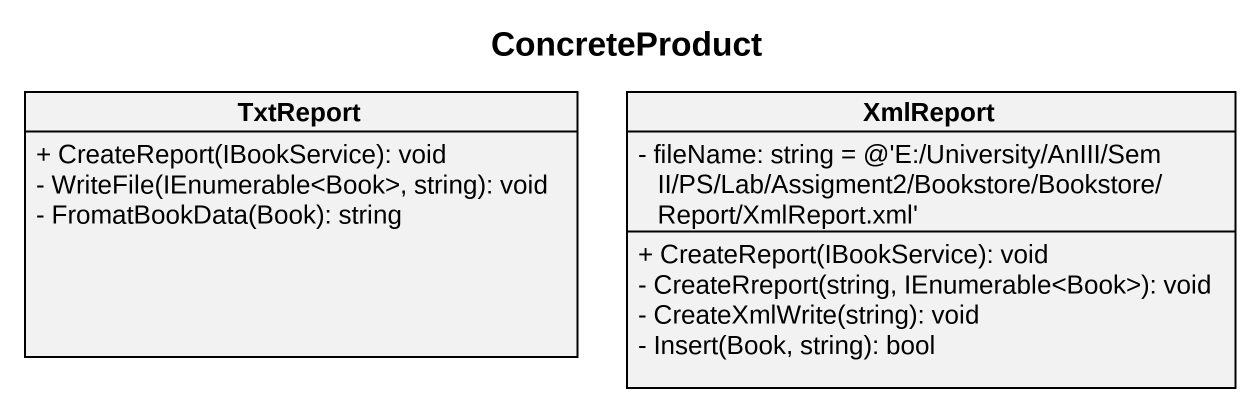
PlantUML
@startuml
title ConcreteProduct
hide circle
hide empty members
skinparam classAttributeIconSize 0
class TxtReport {
  + CreateReport(IBookService): void
  - WriteFile(IEnumerable<Book>, string): void
  - FromatBookData(Book): string
}
class XmlReport {
  - fileName: string = @'E:/University/AnIII/Sem II/PS/Lab/Assigment2/Bookstore/Bookstore/Report/XmlReport.xml'
  + CreateReport(IBookService): void
  - CreateRreport(string, IEnumerable<Book>): void
  - CreateXmlWrite(string): void
  - Insert(Book, string): bool
}
@enduml
